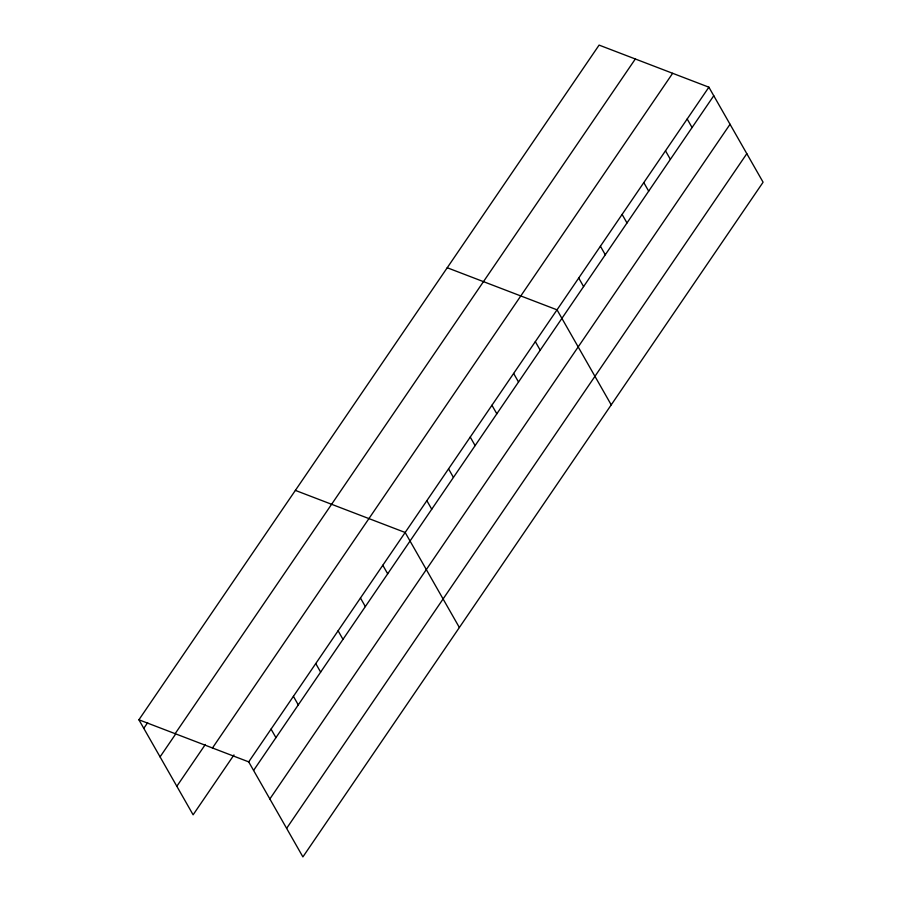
<?xml version="1.0" encoding="UTF-8"?>
<svg xmlns="http://www.w3.org/2000/svg" width="902" height="902" viewBox="0 0 902 902"><rect width="100%" height="100%" fill="white"/><g stroke="black" fill="none" stroke-linecap="round" stroke-linejoin="round"><path stroke-width="1.35" d="M138.908 719.785L599.097 45.1L708.882 87.19L763.092 182.215L302.903 856.9L248.704 761.874L138.908 719.785L193.118 814.81L233.968 754.929M143.79 728.342L147.646 722.694M175.146 733.676L635.324 58.991M160.071 756.879L175.484 734.273M176.837 786.273L205.352 744.466M212.466 747.983L672.655 73.299M248.704 761.874L708.882 87.19M253.575 770.432L713.764 95.736M269.856 798.958L730.045 124.273M286.622 828.363L746.811 153.678M447.234 267.747L557.03 309.837L611.229 404.863M295.371 490.395L405.167 532.484L459.366 627.51M687.189 118.996L692.071 127.543M665.496 150.803L670.378 159.35M643.803 182.61L648.685 191.156M622.109 214.417L626.991 222.963M600.416 246.223L605.298 254.77M578.723 278.03L583.594 286.577M535.337 341.644L540.208 350.19M513.633 373.451L518.515 381.997M491.94 405.257L496.822 413.804M470.246 437.064L475.128 445.611M448.553 468.871L453.435 477.417M426.86 500.678L431.742 509.224M382.809 565.25L387.691 573.807M360.462 598.015L365.344 606.572M338.103 630.791L342.985 639.349M315.756 663.556L320.638 672.114M293.409 696.333L298.28 704.89M271.051 729.098L275.933 737.656"/></g></svg>
